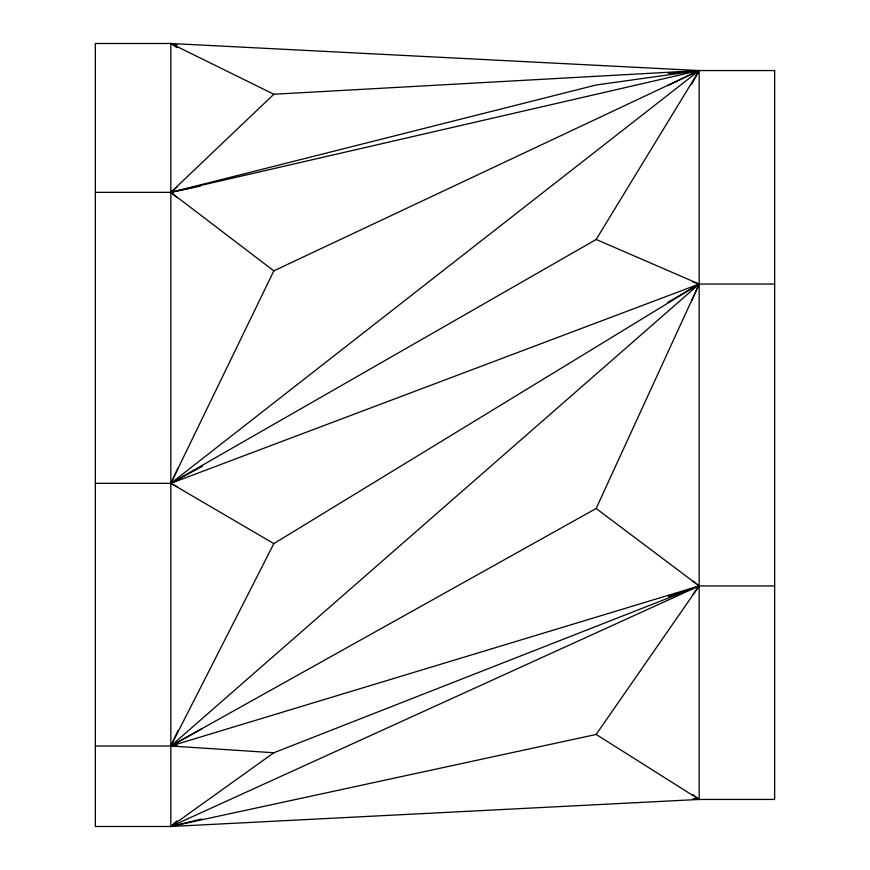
<?xml version="1.0" encoding="UTF-8"?>
<svg xmlns="http://www.w3.org/2000/svg" width="870" height="870" viewBox="0 0 870 870"><rect width="100%" height="100%" fill="white"/><g stroke="black" fill="none" stroke-linecap="round" stroke-linejoin="round"><path stroke-width="1.3" d="M691.965 300.411L699.175 284.044L774.659 284.044M95.341 746.014L170.825 746.014L596.157 508.493L699.175 284.044L596.157 239.478L170.825 483.339L95.341 483.339M774.659 585.956L699.175 585.956L273.843 752.746L170.825 746.014L178.132 730.419M692.988 282.032L699.175 284.044L273.843 543.609L170.825 483.339L178.132 467.984M177.012 486.558L170.825 483.339L273.843 270.853L699.175 70.557L774.659 70.557L774.659 799.443L699.175 799.443L170.825 826.5L95.341 826.5L95.341 43.5L170.825 43.5L699.175 70.557L699.175 799.443L692.531 799.073M177.012 745.362L170.825 746.014L273.843 543.609M691.759 84.162L699.175 70.557L273.843 94.254L170.825 43.5L170.825 826.5L596.157 734.454L699.175 585.956L692.988 581.116M596.157 239.478L699.175 70.557L668.312 73.363M692.988 594.46L699.175 585.956L596.157 508.493M273.843 94.254L170.825 192.346L95.341 192.346M177.012 820.823L170.825 826.5L201.492 819.029M273.843 752.746L170.825 826.5L699.175 585.956L170.825 746.014L699.175 284.044L170.825 483.339L699.175 70.557L596.157 84.999L170.825 192.346L177.012 197.544M177.012 187.18L170.825 192.346L273.843 270.853M173.913 824.434L170.825 826.5L175.12 824.39M667.671 302.445L699.175 284.044M170.825 746.014L202.329 728.582M170.825 483.339L202.329 466.363M668.682 85.119L699.175 70.557L170.825 192.346L196.381 187.006M668.508 596.657L699.175 585.956M692.988 72.558L699.175 70.557M197.664 186.745L200.22 186.202M693.814 798.954L699.175 799.443L692.988 794.604M696.598 799.084L699.175 799.443L596.157 734.454M177.154 44.87L170.825 43.5L177.012 47.632M696.533 798.834L699.175 799.443M175.936 44.74L170.825 43.5L173.293 44.62"/></g></svg>
